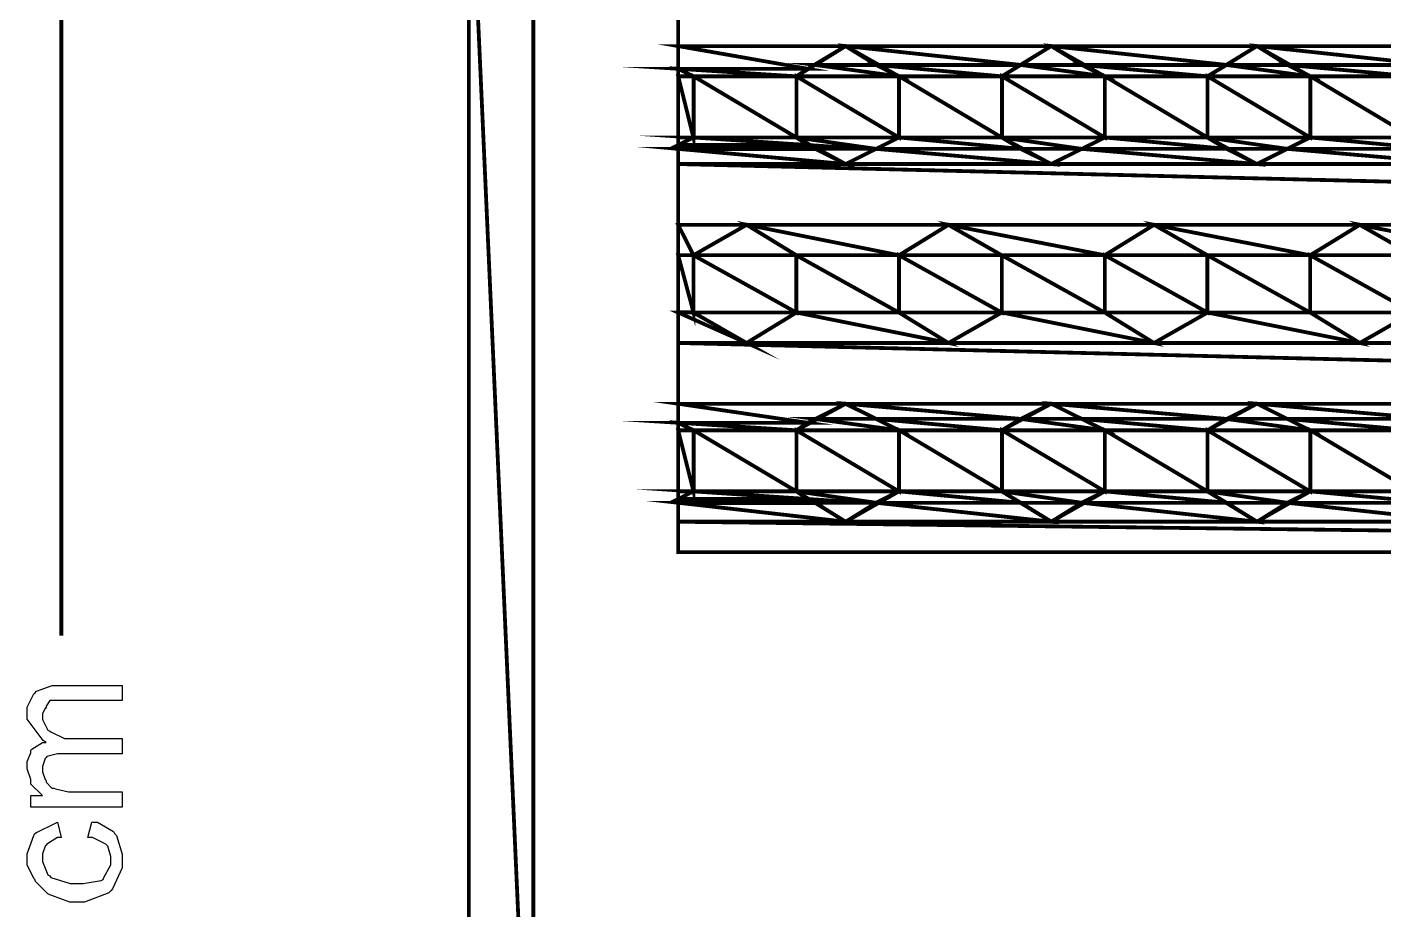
# Model space of a CAD drawing. Header units: metres. Extents: x 3290 to 4536, y 1562 to 1983.
# Drawn here: x 4145.61 to 4155, y 1686.59 to 1692.69 of the extents above; entities that cross this region are included whole.
import ezdxf

# ---------------------------------------------------------------- set-up
doc = ezdxf.new("R2010")
doc.units = ezdxf.units.M
for name, color, linetype in [('C00-00-00-BLACK', 7, 'Continuous'), ('C62-64-65', 252, 'Continuous'), ('C93-95-97', 253, 'Continuous'), ('CC6-C8-CA', 254, 'Continuous'), ('CFF-7E-00', 30, 'Continuous')]:
    doc.layers.add(name, color=color, linetype=linetype)

msp = doc.modelspace()

# ---------------------------------------------------------------- linework, layer by layer
at = {"layer": 'C00-00-00-BLACK', "const_width": 0.0263}
for points in [[(4148.6682, 1679.0556), (4148.6682, 1703.8042)], [(4149.115, 1703.6986), (4149.115, 1679.0556)], [(4150.1172, 1689.0604), (4150.1172, 1697.4329)], [(4145.8498, 1693.2454), (4145.8498, 1688.4815)], [(4150.935, 1692.3522), (4151.276, 1692.5616)], [(4151.276, 1692.5616), (4151.6443, 1692.3522)], [(4152.3555, 1692.3522), (4152.6977, 1692.5616)], [(4152.6977, 1692.5616), (4153.0679, 1692.3522)], [(4153.779, 1692.3522), (4154.1206, 1692.5616)], [(4154.1206, 1692.5616), (4154.4889, 1692.3522)], [(4150.1172, 1692.4044), (4150.2226, 1692.3522)], [(4150.2226, 1692.3522), (4150.2226, 1691.9293)], [(4150.935, 1692.3522), (4150.935, 1691.9293)], [(4151.6443, 1692.3522), (4151.6443, 1691.9293)], [(4152.3555, 1692.3522), (4152.3555, 1691.9293)], [(4153.0679, 1692.3522), (4153.0679, 1691.9293)], [(4153.779, 1692.3522), (4153.779, 1691.9293)], [(4154.4889, 1692.3522), (4154.4889, 1691.9293)], [(4150.1172, 1691.8771), (4150.2226, 1691.9293)], [(4150.935, 1691.9293), (4151.276, 1691.7454)], [(4151.276, 1691.7454), (4151.6443, 1691.9293)], [(4152.3555, 1691.9293), (4152.6977, 1691.7454)], [(4152.6977, 1691.7454), (4153.0679, 1691.9293)], [(4153.779, 1691.9293), (4154.1206, 1691.7454)], [(4154.1206, 1691.7454), (4154.4889, 1691.9293)], [(4150.2226, 1691.1144), (4150.5905, 1691.3249)], [(4150.5905, 1691.3249), (4150.935, 1691.1144)], [(4151.6443, 1691.1144), (4151.9871, 1691.3249)], [(4151.9871, 1691.3249), (4152.3555, 1691.1144)], [(4153.0679, 1691.1144), (4153.4088, 1691.3249)], [(4153.4088, 1691.3249), (4153.779, 1691.1144)], [(4154.4889, 1691.1144), (4154.8324, 1691.3249)], [(4154.8324, 1691.3249), (4155.2001, 1691.1144)], [(4150.2226, 1691.1144), (4150.2226, 1690.7181)], [(4150.935, 1691.1144), (4150.935, 1690.7181)], [(4151.6443, 1691.1144), (4151.6443, 1690.7181)], [(4152.3555, 1691.1144), (4152.3555, 1690.7181)], [(4153.0679, 1691.1144), (4153.0679, 1690.7181)], [(4153.779, 1691.1144), (4153.779, 1690.7181)], [(4154.4889, 1691.1144), (4154.4889, 1690.7181)], [(4150.2226, 1690.7181), (4150.5905, 1690.5076)], [(4150.5905, 1690.5076), (4150.935, 1690.7181)], [(4151.6443, 1690.7181), (4151.9871, 1690.5076)], [(4151.9871, 1690.5076), (4152.3555, 1690.7181)], [(4153.0679, 1690.7181), (4153.4088, 1690.5076)], [(4153.4088, 1690.5076), (4153.779, 1690.7181)], [(4154.4889, 1690.7181), (4154.8324, 1690.5076)], [(4154.8324, 1690.5076), (4155.2001, 1690.7181)], [(4150.935, 1689.9032), (4151.276, 1690.0871)], [(4151.276, 1690.0871), (4151.6443, 1689.9032)], [(4152.3555, 1689.9032), (4152.6977, 1690.0871)], [(4152.6977, 1690.0871), (4153.0679, 1689.9032)], [(4153.779, 1689.9032), (4154.1206, 1690.0871)], [(4154.1206, 1690.0871), (4154.4889, 1689.9032)], [(4150.1172, 1689.9554), (4150.2226, 1689.9032)], [(4150.2226, 1689.9032), (4150.2226, 1689.4809)], [(4150.935, 1689.9032), (4150.935, 1689.4809)], [(4151.6443, 1689.9032), (4151.6443, 1689.4809)], [(4152.3555, 1689.9032), (4152.3555, 1689.4809)], [(4153.0679, 1689.9032), (4153.0679, 1689.4809)], [(4153.779, 1689.9032), (4153.779, 1689.4809)], [(4154.4889, 1689.9032), (4154.4889, 1689.4809)], [(4150.1172, 1689.4281), (4150.2226, 1689.4809)], [(4150.935, 1689.4809), (4151.276, 1689.2709)], [(4151.276, 1689.2709), (4151.6443, 1689.4809)], [(4152.3555, 1689.4809), (4152.6977, 1689.2709)], [(4152.6977, 1689.2709), (4153.0679, 1689.4809)], [(4153.779, 1689.4809), (4154.1206, 1689.2709)], [(4154.1206, 1689.2709), (4154.4889, 1689.4809)], [(4167.108, 1689.0604), (4150.1172, 1689.0604)]]:
    msp.add_lwpolyline(points, dxfattribs=at)
at = {"layer": 'C62-64-65', "const_width": 0.0263}
for points in [[(4151.276, 1692.5616), (4151.4865, 1692.4311), (4151.0654, 1692.4311), (4151.276, 1692.5616)], [(4152.6977, 1692.5616), (4152.9089, 1692.4311), (4152.4871, 1692.4311), (4152.6977, 1692.5616)], [(4154.1206, 1692.5616), (4154.3312, 1692.4311), (4153.9107, 1692.4311), (4154.1206, 1692.5616)], [(4150.1172, 1692.3522), (4150.2226, 1691.9293), (4150.1172, 1691.9293), (4150.1172, 1692.3522)], [(4150.1172, 1692.4044), (4150.2226, 1692.3522), (4150.1172, 1692.3522), (4150.1172, 1692.4044)], [(4151.4865, 1692.4311), (4151.0636, 1692.4311), (4151.6443, 1692.3522), (4151.4865, 1692.4311)], [(4151.0636, 1692.4311), (4151.6443, 1692.3522), (4150.9331, 1692.3522), (4151.0636, 1692.4311)], [(4152.9089, 1692.4311), (4152.4871, 1692.4311), (4153.0679, 1692.3522), (4152.9089, 1692.4311)], [(4152.4871, 1692.4311), (4153.0679, 1692.3522), (4152.3555, 1692.3522), (4152.4871, 1692.4311)], [(4154.3312, 1692.4311), (4153.9088, 1692.4311), (4154.4889, 1692.3522), (4154.3312, 1692.4311)], [(4153.9088, 1692.4311), (4154.4889, 1692.3522), (4153.7772, 1692.3522), (4153.9088, 1692.4311)], [(4150.2226, 1692.3522), (4150.1172, 1692.3522), (4150.2226, 1691.9293), (4150.2226, 1692.3522)], [(4151.6443, 1692.3522), (4150.935, 1692.3522), (4151.6443, 1691.9293), (4151.6443, 1692.3522)], [(4150.935, 1692.3522), (4151.6443, 1691.9293), (4150.935, 1691.9293), (4150.935, 1692.3522)], [(4153.0679, 1692.3522), (4152.3573, 1692.3522), (4153.0679, 1691.9293), (4153.0679, 1692.3522)], [(4152.3573, 1692.3522), (4153.0679, 1691.9293), (4152.3573, 1691.9293), (4152.3573, 1692.3522)], [(4154.4889, 1692.3522), (4153.779, 1692.3522), (4154.4889, 1691.9293), (4154.4889, 1692.3522)], [(4153.779, 1692.3522), (4154.4889, 1691.9293), (4153.779, 1691.9293), (4153.779, 1692.3522)], [(4150.1172, 1691.9293), (4150.2226, 1691.9293), (4150.1172, 1691.8771), (4150.1172, 1691.9293)], [(4151.6443, 1691.9293), (4150.9331, 1691.9293), (4151.4865, 1691.8504), (4151.6443, 1691.9293)], [(4150.9331, 1691.9293), (4151.4865, 1691.8504), (4151.0636, 1691.8504), (4150.9331, 1691.9293)], [(4153.0679, 1691.9293), (4152.3555, 1691.9293), (4152.9089, 1691.8504), (4153.0679, 1691.9293)], [(4152.3555, 1691.9293), (4152.9089, 1691.8504), (4152.4871, 1691.8504), (4152.3555, 1691.9293)], [(4154.4889, 1691.9293), (4153.7772, 1691.9293), (4154.3312, 1691.8504), (4154.4889, 1691.9293)], [(4153.7772, 1691.9293), (4154.3312, 1691.8504), (4153.9088, 1691.8504), (4153.7772, 1691.9293)], [(4151.0654, 1691.8504), (4151.4865, 1691.8504), (4151.276, 1691.7454), (4151.0654, 1691.8504)], [(4152.4871, 1691.8504), (4152.9089, 1691.8504), (4152.6977, 1691.7454), (4152.4871, 1691.8504)], [(4153.9107, 1691.8504), (4154.3312, 1691.8504), (4154.1206, 1691.7454), (4153.9107, 1691.8504)], [(4150.5905, 1691.3249), (4150.935, 1691.1144), (4150.2226, 1691.1144), (4150.5905, 1691.3249)], [(4151.9871, 1691.3249), (4152.3555, 1691.1144), (4151.6443, 1691.1144), (4151.9871, 1691.3249)], [(4153.4088, 1691.3249), (4153.779, 1691.1144), (4153.0679, 1691.1144), (4153.4088, 1691.3249)], [(4154.8324, 1691.3249), (4155.2001, 1691.1144), (4154.4889, 1691.1144), (4154.8324, 1691.3249)], [(4150.935, 1691.1144), (4150.2226, 1691.1144), (4150.935, 1690.7181), (4150.935, 1691.1144)], [(4150.2226, 1691.1144), (4150.935, 1690.7181), (4150.2226, 1690.7181), (4150.2226, 1691.1144)], [(4152.3555, 1691.1144), (4151.6443, 1691.1144), (4152.3555, 1690.7181), (4152.3555, 1691.1144)], [(4151.6443, 1691.1144), (4152.3555, 1690.7181), (4151.6443, 1690.7181), (4151.6443, 1691.1144)], [(4153.779, 1691.1144), (4153.0679, 1691.1144), (4153.779, 1690.7181), (4153.779, 1691.1144)], [(4153.0679, 1691.1144), (4153.779, 1690.7181), (4153.0679, 1690.7181), (4153.0679, 1691.1144)], [(4155.2001, 1691.1144), (4154.4889, 1691.1144), (4155.2001, 1690.7181), (4155.2001, 1691.1144)], [(4154.4889, 1691.1144), (4155.2001, 1690.7181), (4154.4889, 1690.7181), (4154.4889, 1691.1144)], [(4150.2226, 1690.7181), (4150.935, 1690.7181), (4150.5905, 1690.5076), (4150.2226, 1690.7181)], [(4151.6443, 1690.7181), (4152.3555, 1690.7181), (4151.9871, 1690.5076), (4151.6443, 1690.7181)], [(4153.0679, 1690.7181), (4153.779, 1690.7181), (4153.4088, 1690.5076), (4153.0679, 1690.7181)], [(4154.4889, 1690.7181), (4155.2001, 1690.7181), (4154.8324, 1690.5076), (4154.4889, 1690.7181)], [(4151.276, 1690.0871), (4151.4865, 1689.9821), (4151.0654, 1689.9821), (4151.276, 1690.0871)], [(4152.6977, 1690.0871), (4152.9089, 1689.9821), (4152.4871, 1689.9821), (4152.6977, 1690.0871)], [(4154.1206, 1690.0871), (4154.3312, 1689.9821), (4153.9107, 1689.9821), (4154.1206, 1690.0871)], [(4150.1172, 1689.9032), (4150.2226, 1689.4809), (4150.1172, 1689.4809), (4150.1172, 1689.9032)], [(4150.1172, 1689.9554), (4150.2226, 1689.9032), (4150.1172, 1689.9032), (4150.1172, 1689.9554)], [(4151.4865, 1689.9821), (4151.0636, 1689.9821), (4151.6443, 1689.9032), (4151.4865, 1689.9821)], [(4151.0636, 1689.9821), (4151.6443, 1689.9032), (4150.9331, 1689.9032), (4151.0636, 1689.9821)], [(4152.9089, 1689.9821), (4152.4871, 1689.9821), (4153.0679, 1689.9032), (4152.9089, 1689.9821)], [(4152.4871, 1689.9821), (4153.0679, 1689.9032), (4152.3555, 1689.9032), (4152.4871, 1689.9821)], [(4154.3312, 1689.9821), (4153.9088, 1689.9821), (4154.4889, 1689.9032), (4154.3312, 1689.9821)], [(4153.9088, 1689.9821), (4154.4889, 1689.9032), (4153.7772, 1689.9032), (4153.9088, 1689.9821)], [(4150.2226, 1689.9032), (4150.1172, 1689.9032), (4150.2226, 1689.4809), (4150.2226, 1689.9032)], [(4151.6443, 1689.9032), (4150.935, 1689.9032), (4151.6443, 1689.4809), (4151.6443, 1689.9032)], [(4150.935, 1689.9032), (4151.6443, 1689.4809), (4150.935, 1689.4809), (4150.935, 1689.9032)], [(4153.0679, 1689.9032), (4152.3573, 1689.9032), (4153.0679, 1689.4809), (4153.0679, 1689.9032)], [(4152.3573, 1689.9032), (4153.0679, 1689.4809), (4152.3573, 1689.4809), (4152.3573, 1689.9032)], [(4154.4889, 1689.9032), (4153.779, 1689.9032), (4154.4889, 1689.4809), (4154.4889, 1689.9032)], [(4153.779, 1689.9032), (4154.4889, 1689.4809), (4153.779, 1689.4809), (4153.779, 1689.9032)], [(4150.1172, 1689.4809), (4150.2226, 1689.4809), (4150.1172, 1689.4281), (4150.1172, 1689.4809)], [(4151.6443, 1689.4809), (4150.9331, 1689.4809), (4151.4865, 1689.402), (4151.6443, 1689.4809)], [(4150.9331, 1689.4809), (4151.4865, 1689.402), (4151.0636, 1689.402), (4150.9331, 1689.4809)], [(4153.0679, 1689.4809), (4152.3555, 1689.4809), (4152.9089, 1689.402), (4153.0679, 1689.4809)], [(4152.3555, 1689.4809), (4152.9089, 1689.402), (4152.4871, 1689.402), (4152.3555, 1689.4809)], [(4154.4889, 1689.4809), (4153.7772, 1689.4809), (4154.3312, 1689.402), (4154.4889, 1689.4809)], [(4153.7772, 1689.4809), (4154.3312, 1689.402), (4153.9088, 1689.402), (4153.7772, 1689.4809)], [(4151.0654, 1689.402), (4151.4865, 1689.402), (4151.276, 1689.2709), (4151.0654, 1689.402)], [(4152.4871, 1689.402), (4152.9089, 1689.402), (4152.6977, 1689.2709), (4152.4871, 1689.402)], [(4153.9107, 1689.402), (4154.3312, 1689.402), (4154.1206, 1689.2709), (4153.9107, 1689.402)]]:
    msp.add_lwpolyline(points, close=True, dxfattribs=at)
at = {"layer": 'C62-64-65'}
for points in [[(4151.276, 1692.5616), (4151.4865, 1692.4311), (4151.0654, 1692.4311), (4151.276, 1692.5616)], [(4152.6977, 1692.5616), (4152.9089, 1692.4311), (4152.4871, 1692.4311), (4152.6977, 1692.5616)], [(4154.1206, 1692.5616), (4154.3312, 1692.4311), (4153.9107, 1692.4311), (4154.1206, 1692.5616)], [(4150.1172, 1692.4044), (4150.2226, 1692.3522), (4150.1172, 1692.3522), (4150.1172, 1692.4044)], [(4151.0636, 1692.4311), (4151.6443, 1692.3522), (4150.9331, 1692.3522), (4151.0636, 1692.4311)], [(4151.4865, 1692.4311), (4151.0636, 1692.4311), (4151.6443, 1692.3522), (4151.4865, 1692.4311)], [(4152.4871, 1692.4311), (4153.0679, 1692.3522), (4152.3555, 1692.3522), (4152.4871, 1692.4311)], [(4152.9089, 1692.4311), (4152.4871, 1692.4311), (4153.0679, 1692.3522), (4152.9089, 1692.4311)], [(4153.9088, 1692.4311), (4154.4889, 1692.3522), (4153.7772, 1692.3522), (4153.9088, 1692.4311)], [(4154.3312, 1692.4311), (4153.9088, 1692.4311), (4154.4889, 1692.3522), (4154.3312, 1692.4311)], [(4150.2226, 1692.3522), (4150.1172, 1692.3522), (4150.2226, 1691.9293), (4150.2226, 1692.3522)], [(4150.1172, 1692.3522), (4150.2226, 1691.9293), (4150.1172, 1691.9293), (4150.1172, 1692.3522)], [(4151.6443, 1692.3522), (4150.935, 1692.3522), (4151.6443, 1691.9293), (4151.6443, 1692.3522)], [(4150.935, 1692.3522), (4151.6443, 1691.9293), (4150.935, 1691.9293), (4150.935, 1692.3522)], [(4153.0679, 1692.3522), (4152.3573, 1692.3522), (4153.0679, 1691.9293), (4153.0679, 1692.3522)], [(4152.3573, 1692.3522), (4153.0679, 1691.9293), (4152.3573, 1691.9293), (4152.3573, 1692.3522)], [(4154.4889, 1692.3522), (4153.779, 1692.3522), (4154.4889, 1691.9293), (4154.4889, 1692.3522)], [(4153.779, 1692.3522), (4154.4889, 1691.9293), (4153.779, 1691.9293), (4153.779, 1692.3522)], [(4150.1172, 1691.9293), (4150.2226, 1691.9293), (4150.1172, 1691.8771), (4150.1172, 1691.9293)], [(4151.6443, 1691.9293), (4150.9331, 1691.9293), (4151.4865, 1691.8504), (4151.6443, 1691.9293)], [(4150.9331, 1691.9293), (4151.4865, 1691.8504), (4151.0636, 1691.8504), (4150.9331, 1691.9293)], [(4153.0679, 1691.9293), (4152.3555, 1691.9293), (4152.9089, 1691.8504), (4153.0679, 1691.9293)], [(4152.3555, 1691.9293), (4152.9089, 1691.8504), (4152.4871, 1691.8504), (4152.3555, 1691.9293)], [(4154.4889, 1691.9293), (4153.7772, 1691.9293), (4154.3312, 1691.8504), (4154.4889, 1691.9293)], [(4153.7772, 1691.9293), (4154.3312, 1691.8504), (4153.9088, 1691.8504), (4153.7772, 1691.9293)], [(4151.0654, 1691.8504), (4151.4865, 1691.8504), (4151.276, 1691.7454), (4151.0654, 1691.8504)], [(4152.4871, 1691.8504), (4152.9089, 1691.8504), (4152.6977, 1691.7454), (4152.4871, 1691.8504)], [(4153.9107, 1691.8504), (4154.3312, 1691.8504), (4154.1206, 1691.7454), (4153.9107, 1691.8504)], [(4150.5905, 1691.3249), (4150.935, 1691.1144), (4150.2226, 1691.1144), (4150.5905, 1691.3249)], [(4151.9871, 1691.3249), (4152.3555, 1691.1144), (4151.6443, 1691.1144), (4151.9871, 1691.3249)], [(4153.4088, 1691.3249), (4153.779, 1691.1144), (4153.0679, 1691.1144), (4153.4088, 1691.3249)], [(4154.8324, 1691.3249), (4155.2001, 1691.1144), (4154.4889, 1691.1144), (4154.8324, 1691.3249)], [(4150.935, 1691.1144), (4150.2226, 1691.1144), (4150.935, 1690.7181), (4150.935, 1691.1144)], [(4150.2226, 1691.1144), (4150.935, 1690.7181), (4150.2226, 1690.7181), (4150.2226, 1691.1144)], [(4152.3555, 1691.1144), (4151.6443, 1691.1144), (4152.3555, 1690.7181), (4152.3555, 1691.1144)], [(4151.6443, 1691.1144), (4152.3555, 1690.7181), (4151.6443, 1690.7181), (4151.6443, 1691.1144)], [(4153.779, 1691.1144), (4153.0679, 1691.1144), (4153.779, 1690.7181), (4153.779, 1691.1144)], [(4153.0679, 1691.1144), (4153.779, 1690.7181), (4153.0679, 1690.7181), (4153.0679, 1691.1144)], [(4155.2001, 1691.1144), (4154.4889, 1691.1144), (4155.2001, 1690.7181), (4155.2001, 1691.1144)], [(4154.4889, 1691.1144), (4155.2001, 1690.7181), (4154.4889, 1690.7181), (4154.4889, 1691.1144)], [(4150.2226, 1690.7181), (4150.935, 1690.7181), (4150.5905, 1690.5076), (4150.2226, 1690.7181)], [(4151.6443, 1690.7181), (4152.3555, 1690.7181), (4151.9871, 1690.5076), (4151.6443, 1690.7181)], [(4153.0679, 1690.7181), (4153.779, 1690.7181), (4153.4088, 1690.5076), (4153.0679, 1690.7181)], [(4154.4889, 1690.7181), (4155.2001, 1690.7181), (4154.8324, 1690.5076), (4154.4889, 1690.7181)], [(4151.276, 1690.0871), (4151.4865, 1689.9821), (4151.0654, 1689.9821), (4151.276, 1690.0871)], [(4152.6977, 1690.0871), (4152.9089, 1689.9821), (4152.4871, 1689.9821), (4152.6977, 1690.0871)], [(4154.1206, 1690.0871), (4154.3312, 1689.9821), (4153.9107, 1689.9821), (4154.1206, 1690.0871)], [(4150.1172, 1689.9554), (4150.2226, 1689.9032), (4150.1172, 1689.9032), (4150.1172, 1689.9554)], [(4151.0636, 1689.9821), (4151.6443, 1689.9032), (4150.9331, 1689.9032), (4151.0636, 1689.9821)], [(4151.4865, 1689.9821), (4151.0636, 1689.9821), (4151.6443, 1689.9032), (4151.4865, 1689.9821)], [(4152.4871, 1689.9821), (4153.0679, 1689.9032), (4152.3555, 1689.9032), (4152.4871, 1689.9821)], [(4152.9089, 1689.9821), (4152.4871, 1689.9821), (4153.0679, 1689.9032), (4152.9089, 1689.9821)], [(4153.9088, 1689.9821), (4154.4889, 1689.9032), (4153.7772, 1689.9032), (4153.9088, 1689.9821)], [(4154.3312, 1689.9821), (4153.9088, 1689.9821), (4154.4889, 1689.9032), (4154.3312, 1689.9821)], [(4150.2226, 1689.9032), (4150.1172, 1689.9032), (4150.2226, 1689.4809), (4150.2226, 1689.9032)], [(4150.1172, 1689.9032), (4150.2226, 1689.4809), (4150.1172, 1689.4809), (4150.1172, 1689.9032)], [(4151.6443, 1689.9032), (4150.935, 1689.9032), (4151.6443, 1689.4809), (4151.6443, 1689.9032)], [(4150.935, 1689.9032), (4151.6443, 1689.4809), (4150.935, 1689.4809), (4150.935, 1689.9032)], [(4153.0679, 1689.9032), (4152.3573, 1689.9032), (4153.0679, 1689.4809), (4153.0679, 1689.9032)], [(4152.3573, 1689.9032), (4153.0679, 1689.4809), (4152.3573, 1689.4809), (4152.3573, 1689.9032)], [(4154.4889, 1689.9032), (4153.779, 1689.9032), (4154.4889, 1689.4809), (4154.4889, 1689.9032)], [(4153.779, 1689.9032), (4154.4889, 1689.4809), (4153.779, 1689.4809), (4153.779, 1689.9032)], [(4150.1172, 1689.4809), (4150.2226, 1689.4809), (4150.1172, 1689.4281), (4150.1172, 1689.4809)], [(4151.6443, 1689.4809), (4150.9331, 1689.4809), (4151.4865, 1689.402), (4151.6443, 1689.4809)], [(4150.9331, 1689.4809), (4151.4865, 1689.402), (4151.0636, 1689.402), (4150.9331, 1689.4809)], [(4153.0679, 1689.4809), (4152.3555, 1689.4809), (4152.9089, 1689.402), (4153.0679, 1689.4809)], [(4152.3555, 1689.4809), (4152.9089, 1689.402), (4152.4871, 1689.402), (4152.3555, 1689.4809)], [(4154.4889, 1689.4809), (4153.7772, 1689.4809), (4154.3312, 1689.402), (4154.4889, 1689.4809)], [(4153.7772, 1689.4809), (4154.3312, 1689.402), (4153.9088, 1689.402), (4153.7772, 1689.4809)], [(4151.0654, 1689.402), (4151.4865, 1689.402), (4151.276, 1689.2709), (4151.0654, 1689.402)], [(4152.4871, 1689.402), (4152.9089, 1689.402), (4152.6977, 1689.2709), (4152.4871, 1689.402)], [(4153.9107, 1689.402), (4154.3312, 1689.402), (4154.1206, 1689.2709), (4153.9107, 1689.402)]]:
    msp.add_lwpolyline(points, close=True, dxfattribs=at)
at = {"layer": 'C93-95-97', "const_width": 0.0263}
for points in [[(4150.1172, 1692.9566), (4167.108, 1692.5616), (4150.1172, 1692.5616), (4150.1172, 1692.9566)], [(4151.276, 1692.5616), (4150.1172, 1692.5616), (4151.0132, 1692.4044), (4151.276, 1692.5616)], [(4150.1172, 1692.5616), (4151.0132, 1692.4044), (4150.1172, 1692.4044), (4150.1172, 1692.5616)], [(4152.6977, 1692.5616), (4151.2741, 1692.5616), (4152.4871, 1692.4311), (4152.6977, 1692.5616)], [(4151.2741, 1692.5616), (4152.4871, 1692.4311), (4151.4865, 1692.4311), (4151.2741, 1692.5616)], [(4154.1206, 1692.5616), (4152.6977, 1692.5616), (4153.9107, 1692.4311), (4154.1206, 1692.5616)], [(4152.6977, 1692.5616), (4153.9107, 1692.4311), (4152.9089, 1692.4311), (4152.6977, 1692.5616)], [(4155.5436, 1692.5616), (4154.1206, 1692.5616), (4155.333, 1692.4311), (4155.5436, 1692.5616)], [(4154.1206, 1692.5616), (4155.333, 1692.4311), (4154.3324, 1692.4311), (4154.1206, 1692.5616)], [(4151.0132, 1692.4044), (4150.1172, 1692.4044), (4150.935, 1692.3522), (4151.0132, 1692.4044)], [(4150.1172, 1692.4044), (4150.935, 1692.3522), (4150.2226, 1692.3522), (4150.1172, 1692.4044)], [(4152.4871, 1692.4311), (4151.4865, 1692.4311), (4152.3555, 1692.3522), (4152.4871, 1692.4311)], [(4151.4865, 1692.4311), (4152.3555, 1692.3522), (4151.6443, 1692.3522), (4151.4865, 1692.4311)], [(4153.9107, 1692.4311), (4152.9089, 1692.4311), (4153.779, 1692.3522), (4153.9107, 1692.4311)], [(4152.9089, 1692.4311), (4153.779, 1692.3522), (4153.0679, 1692.3522), (4152.9089, 1692.4311)], [(4155.3324, 1692.4311), (4154.3312, 1692.4311), (4155.2001, 1692.3522), (4155.3324, 1692.4311)], [(4154.3312, 1692.4311), (4155.2001, 1692.3522), (4154.4889, 1692.3522), (4154.3312, 1692.4311)], [(4150.935, 1692.3522), (4150.2241, 1692.3522), (4150.935, 1691.9293), (4150.935, 1692.3522)], [(4150.2241, 1692.3522), (4150.935, 1691.9293), (4150.2241, 1691.9293), (4150.2241, 1692.3522)], [(4152.3555, 1692.3522), (4151.6461, 1692.3522), (4152.3555, 1691.9293), (4152.3555, 1692.3522)], [(4151.6461, 1692.3522), (4152.3555, 1691.9293), (4151.6461, 1691.9293), (4151.6461, 1692.3522)], [(4153.779, 1692.3522), (4153.0691, 1692.3522), (4153.779, 1691.9293), (4153.779, 1692.3522)], [(4153.0691, 1692.3522), (4153.779, 1691.9293), (4153.0691, 1691.9293), (4153.0691, 1692.3522)], [(4155.2001, 1692.3522), (4154.4902, 1692.3522), (4155.2001, 1691.9293), (4155.2001, 1692.3522)], [(4154.4902, 1692.3522), (4155.2001, 1691.9293), (4154.4902, 1691.9293), (4154.4902, 1692.3522)], [(4150.935, 1691.9293), (4150.2226, 1691.9293), (4151.0132, 1691.8771), (4150.935, 1691.9293)], [(4150.2226, 1691.9293), (4151.0132, 1691.8771), (4150.1172, 1691.8771), (4150.2226, 1691.9293)], [(4152.3555, 1691.9293), (4151.6443, 1691.9293), (4152.4871, 1691.8504), (4152.3555, 1691.9293)], [(4151.6443, 1691.9293), (4152.4871, 1691.8504), (4151.4865, 1691.8504), (4151.6443, 1691.9293)], [(4153.779, 1691.9293), (4153.0679, 1691.9293), (4153.9107, 1691.8504), (4153.779, 1691.9293)], [(4153.0679, 1691.9293), (4153.9107, 1691.8504), (4152.9089, 1691.8504), (4153.0679, 1691.9293)], [(4155.2001, 1691.9293), (4154.4889, 1691.9293), (4155.3324, 1691.8504), (4155.2001, 1691.9293)], [(4154.4889, 1691.9293), (4155.3324, 1691.8504), (4154.3312, 1691.8504), (4154.4889, 1691.9293)], [(4151.0132, 1691.8771), (4150.1172, 1691.8771), (4151.0654, 1691.8485), (4151.0132, 1691.8771)], [(4151.0654, 1691.8504), (4150.1172, 1691.8504), (4151.276, 1691.7454), (4151.0654, 1691.8504)], [(4150.1172, 1691.8771), (4151.0654, 1691.8485), (4150.1172, 1691.8485), (4150.1172, 1691.8771)], [(4150.1172, 1691.8504), (4151.276, 1691.7454), (4150.1172, 1691.7454), (4150.1172, 1691.8504)], [(4152.4871, 1691.8504), (4151.4865, 1691.8504), (4152.6977, 1691.7454), (4152.4871, 1691.8504)], [(4151.4865, 1691.8504), (4152.6977, 1691.7454), (4151.276, 1691.7454), (4151.4865, 1691.8504)], [(4153.9107, 1691.8504), (4152.9089, 1691.8504), (4154.1206, 1691.7454), (4153.9107, 1691.8504)], [(4152.9089, 1691.8504), (4154.1206, 1691.7454), (4152.6995, 1691.7454), (4152.9089, 1691.8504)], [(4155.3324, 1691.8504), (4154.3312, 1691.8504), (4155.5417, 1691.7454), (4155.3324, 1691.8504)], [(4154.3312, 1691.8504), (4155.5417, 1691.7454), (4154.1206, 1691.7454), (4154.3312, 1691.8504)], [(4150.1172, 1691.7454), (4167.108, 1691.3249), (4150.1172, 1691.3249), (4150.1172, 1691.7454)], [(4167.108, 1691.7454), (4150.1172, 1691.7454), (4167.108, 1691.3249), (4167.108, 1691.7454)], [(4150.1172, 1691.3249), (4150.2226, 1691.1144), (4150.1172, 1691.1144), (4150.1172, 1691.3249)], [(4150.5923, 1691.3249), (4151.6461, 1691.1144), (4150.935, 1691.1144), (4150.5923, 1691.3249)], [(4151.9859, 1691.3249), (4153.0679, 1691.1144), (4152.3555, 1691.1144), (4151.9859, 1691.3249)], [(4153.4088, 1691.3249), (4154.4902, 1691.1144), (4153.779, 1691.1144), (4153.4088, 1691.3249)], [(4154.8324, 1691.3249), (4155.8858, 1691.1144), (4155.2001, 1691.1144), (4154.8324, 1691.3249)], [(4150.5905, 1691.3249), (4150.1172, 1691.3249), (4150.2226, 1691.1144), (4150.5905, 1691.3249)], [(4151.9871, 1691.3249), (4150.5923, 1691.3249), (4151.6461, 1691.1144), (4151.9871, 1691.3249)], [(4153.4088, 1691.3249), (4151.9859, 1691.3249), (4153.0679, 1691.1144), (4153.4088, 1691.3249)], [(4154.8324, 1691.3249), (4153.4088, 1691.3249), (4154.4902, 1691.1144), (4154.8324, 1691.3249)], [(4156.2541, 1691.3249), (4154.8324, 1691.3249), (4155.8858, 1691.1144), (4156.2541, 1691.3249)], [(4150.1172, 1691.1144), (4150.2226, 1690.72), (4150.1172, 1690.72), (4150.1172, 1691.1144)], [(4150.2226, 1691.1144), (4150.1172, 1691.1144), (4150.2226, 1690.72), (4150.2226, 1691.1144)], [(4151.6443, 1691.1144), (4150.9331, 1691.1144), (4151.6443, 1690.7181), (4151.6443, 1691.1144)], [(4150.9331, 1691.1144), (4151.6443, 1690.7181), (4150.9331, 1690.7181), (4150.9331, 1691.1144)], [(4153.0679, 1691.1144), (4152.3555, 1691.1144), (4153.0679, 1690.7181), (4153.0679, 1691.1144)], [(4152.3555, 1691.1144), (4153.0679, 1690.7181), (4152.3555, 1690.7181), (4152.3555, 1691.1144)], [(4154.4889, 1691.1144), (4153.7772, 1691.1144), (4154.4889, 1690.7181), (4154.4889, 1691.1144)], [(4153.7772, 1691.1144), (4154.4889, 1690.7181), (4153.7772, 1690.7181), (4153.7772, 1691.1144)], [(4150.2226, 1690.7181), (4150.1172, 1690.7181), (4150.5905, 1690.5076), (4150.2226, 1690.7181)], [(4150.1172, 1690.7181), (4150.5905, 1690.5076), (4150.1172, 1690.5076), (4150.1172, 1690.7181)], [(4150.935, 1690.7181), (4151.9871, 1690.5076), (4150.5905, 1690.5076), (4150.935, 1690.7181)], [(4151.6443, 1690.7181), (4150.935, 1690.7181), (4151.9871, 1690.5076), (4151.6443, 1690.7181)], [(4152.3555, 1690.7181), (4153.4088, 1690.5076), (4151.9871, 1690.5076), (4152.3555, 1690.7181)], [(4153.0679, 1690.7181), (4152.3555, 1690.7181), (4153.4088, 1690.5076), (4153.0679, 1690.7181)], [(4153.779, 1690.7181), (4154.8324, 1690.5076), (4153.4088, 1690.5076), (4153.779, 1690.7181)], [(4154.4889, 1690.7181), (4153.779, 1690.7181), (4154.8324, 1690.5076), (4154.4889, 1690.7181)], [(4155.2001, 1690.7181), (4156.2541, 1690.5076), (4154.8324, 1690.5076), (4155.2001, 1690.7181)], [(4150.1172, 1690.5076), (4167.108, 1690.0871), (4150.1172, 1690.0871), (4150.1172, 1690.5076)], [(4167.108, 1690.5076), (4150.1172, 1690.5076), (4167.108, 1690.0871), (4167.108, 1690.5076)], [(4151.276, 1690.0871), (4150.1172, 1690.0871), (4151.0132, 1689.9554), (4151.276, 1690.0871)], [(4150.1172, 1690.0871), (4151.0132, 1689.9554), (4150.1172, 1689.9554), (4150.1172, 1690.0871)], [(4152.6977, 1690.0871), (4151.2741, 1690.0871), (4152.4871, 1689.9821), (4152.6977, 1690.0871)], [(4151.2741, 1690.0871), (4152.4871, 1689.9821), (4151.4865, 1689.9821), (4151.2741, 1690.0871)], [(4154.1206, 1690.0871), (4152.6977, 1690.0871), (4153.9107, 1689.9821), (4154.1206, 1690.0871)], [(4152.6977, 1690.0871), (4153.9107, 1689.9821), (4152.9089, 1689.9821), (4152.6977, 1690.0871)], [(4155.5436, 1690.0871), (4154.1206, 1690.0871), (4155.3324, 1689.9821), (4155.5436, 1690.0871)], [(4154.1206, 1690.0871), (4155.3324, 1689.9821), (4154.3312, 1689.9821), (4154.1206, 1690.0871)], [(4151.0132, 1689.9554), (4150.1172, 1689.9554), (4150.935, 1689.9032), (4151.0132, 1689.9554)], [(4150.1172, 1689.9554), (4150.935, 1689.9032), (4150.2226, 1689.9032), (4150.1172, 1689.9554)], [(4152.4871, 1689.9821), (4151.4865, 1689.9821), (4152.3555, 1689.9032), (4152.4871, 1689.9821)], [(4151.4865, 1689.9821), (4152.3555, 1689.9032), (4151.6443, 1689.9032), (4151.4865, 1689.9821)], [(4153.9107, 1689.9821), (4152.9089, 1689.9821), (4153.779, 1689.9032), (4153.9107, 1689.9821)], [(4152.9089, 1689.9821), (4153.779, 1689.9032), (4153.0679, 1689.9032), (4152.9089, 1689.9821)], [(4155.3324, 1689.9821), (4154.3312, 1689.9821), (4155.2001, 1689.9032), (4155.3324, 1689.9821)], [(4154.3312, 1689.9821), (4155.2001, 1689.9032), (4154.4889, 1689.9032), (4154.3312, 1689.9821)], [(4150.935, 1689.9032), (4150.2241, 1689.9032), (4150.935, 1689.4809), (4150.935, 1689.9032)], [(4150.2241, 1689.9032), (4150.935, 1689.4809), (4150.2241, 1689.4809), (4150.2241, 1689.9032)], [(4152.3555, 1689.9032), (4151.6461, 1689.9032), (4152.3555, 1689.4809), (4152.3555, 1689.9032)], [(4151.6461, 1689.9032), (4152.3555, 1689.4809), (4151.6461, 1689.4809), (4151.6461, 1689.9032)], [(4153.779, 1689.9032), (4153.0691, 1689.9032), (4153.779, 1689.4809), (4153.779, 1689.9032)], [(4153.0691, 1689.9032), (4153.779, 1689.4809), (4153.0691, 1689.4809), (4153.0691, 1689.9032)], [(4155.2001, 1689.9032), (4154.4902, 1689.9032), (4155.2001, 1689.4809), (4155.2001, 1689.9032)], [(4154.4902, 1689.9032), (4155.2001, 1689.4809), (4154.4902, 1689.4809), (4154.4902, 1689.9032)], [(4150.935, 1689.4809), (4150.2226, 1689.4809), (4151.0132, 1689.4281), (4150.935, 1689.4809)], [(4150.2226, 1689.4809), (4151.0132, 1689.4281), (4150.1172, 1689.4281), (4150.2226, 1689.4809)], [(4152.3555, 1689.4809), (4151.6443, 1689.4809), (4152.4871, 1689.402), (4152.3555, 1689.4809)], [(4151.6443, 1689.4809), (4152.4871, 1689.402), (4151.4865, 1689.402), (4151.6443, 1689.4809)], [(4153.779, 1689.4809), (4153.0679, 1689.4809), (4153.9107, 1689.402), (4153.779, 1689.4809)], [(4153.0679, 1689.4809), (4153.9107, 1689.402), (4152.9089, 1689.402), (4153.0679, 1689.4809)], [(4155.2001, 1689.4809), (4154.4889, 1689.4809), (4155.3324, 1689.402), (4155.2001, 1689.4809)], [(4154.4889, 1689.4809), (4155.3324, 1689.402), (4154.3312, 1689.402), (4154.4889, 1689.4809)], [(4151.0132, 1689.4281), (4150.1172, 1689.4281), (4151.0654, 1689.4001), (4151.0132, 1689.4281)], [(4151.0654, 1689.402), (4150.1172, 1689.402), (4151.276, 1689.2709), (4151.0654, 1689.402)], [(4150.1172, 1689.4281), (4151.0654, 1689.4001), (4150.1172, 1689.4001), (4150.1172, 1689.4281)], [(4150.1172, 1689.402), (4151.276, 1689.2709), (4150.1172, 1689.2709), (4150.1172, 1689.402)], [(4151.4865, 1689.402), (4152.6995, 1689.2709), (4151.276, 1689.2709), (4151.4865, 1689.402)], [(4152.4871, 1689.402), (4151.4865, 1689.402), (4152.6995, 1689.2709), (4152.4871, 1689.402)], [(4152.9089, 1689.402), (4154.1219, 1689.2709), (4152.6995, 1689.2709), (4152.9089, 1689.402)], [(4153.9107, 1689.402), (4152.9089, 1689.402), (4154.1219, 1689.2709), (4153.9107, 1689.402)], [(4154.3312, 1689.402), (4155.5436, 1689.2709), (4154.1206, 1689.2709), (4154.3312, 1689.402)], [(4155.3324, 1689.402), (4154.3312, 1689.402), (4155.5436, 1689.2709), (4155.3324, 1689.402)], [(4150.1172, 1689.2709), (4167.108, 1689.0604), (4150.1172, 1689.0604), (4150.1172, 1689.2709)], [(4167.108, 1689.2709), (4150.1172, 1689.2709), (4167.108, 1689.0604), (4167.108, 1689.2709)]]:
    msp.add_lwpolyline(points, close=True, dxfattribs=at)
at = {"layer": 'C93-95-97'}
for points in [[(4150.1172, 1692.9566), (4167.108, 1692.5616), (4150.1172, 1692.5616), (4150.1172, 1692.9566)], [(4151.276, 1692.5616), (4150.1172, 1692.5616), (4151.0132, 1692.4044), (4151.276, 1692.5616)], [(4150.1172, 1692.5616), (4151.0132, 1692.4044), (4150.1172, 1692.4044), (4150.1172, 1692.5616)], [(4152.6977, 1692.5616), (4151.2741, 1692.5616), (4152.4871, 1692.4311), (4152.6977, 1692.5616)], [(4151.2741, 1692.5616), (4152.4871, 1692.4311), (4151.4865, 1692.4311), (4151.2741, 1692.5616)], [(4154.1206, 1692.5616), (4152.6977, 1692.5616), (4153.9107, 1692.4311), (4154.1206, 1692.5616)], [(4152.6977, 1692.5616), (4153.9107, 1692.4311), (4152.9089, 1692.4311), (4152.6977, 1692.5616)], [(4155.5436, 1692.5616), (4154.1206, 1692.5616), (4155.333, 1692.4311), (4155.5436, 1692.5616)], [(4154.1206, 1692.5616), (4155.333, 1692.4311), (4154.3324, 1692.4311), (4154.1206, 1692.5616)], [(4151.0132, 1692.4044), (4150.1172, 1692.4044), (4150.935, 1692.3522), (4151.0132, 1692.4044)], [(4150.1172, 1692.4044), (4150.935, 1692.3522), (4150.2226, 1692.3522), (4150.1172, 1692.4044)], [(4152.4871, 1692.4311), (4151.4865, 1692.4311), (4152.3555, 1692.3522), (4152.4871, 1692.4311)], [(4151.4865, 1692.4311), (4152.3555, 1692.3522), (4151.6443, 1692.3522), (4151.4865, 1692.4311)], [(4153.9107, 1692.4311), (4152.9089, 1692.4311), (4153.779, 1692.3522), (4153.9107, 1692.4311)], [(4152.9089, 1692.4311), (4153.779, 1692.3522), (4153.0679, 1692.3522), (4152.9089, 1692.4311)], [(4155.3324, 1692.4311), (4154.3312, 1692.4311), (4155.2001, 1692.3522), (4155.3324, 1692.4311)], [(4154.3312, 1692.4311), (4155.2001, 1692.3522), (4154.4889, 1692.3522), (4154.3312, 1692.4311)], [(4150.935, 1692.3522), (4150.2241, 1692.3522), (4150.935, 1691.9293), (4150.935, 1692.3522)], [(4150.2241, 1692.3522), (4150.935, 1691.9293), (4150.2241, 1691.9293), (4150.2241, 1692.3522)], [(4152.3555, 1692.3522), (4151.6461, 1692.3522), (4152.3555, 1691.9293), (4152.3555, 1692.3522)], [(4151.6461, 1692.3522), (4152.3555, 1691.9293), (4151.6461, 1691.9293), (4151.6461, 1692.3522)], [(4153.779, 1692.3522), (4153.0691, 1692.3522), (4153.779, 1691.9293), (4153.779, 1692.3522)], [(4153.0691, 1692.3522), (4153.779, 1691.9293), (4153.0691, 1691.9293), (4153.0691, 1692.3522)], [(4155.2001, 1692.3522), (4154.4902, 1692.3522), (4155.2001, 1691.9293), (4155.2001, 1692.3522)], [(4154.4902, 1692.3522), (4155.2001, 1691.9293), (4154.4902, 1691.9293), (4154.4902, 1692.3522)], [(4150.2226, 1691.9293), (4151.0132, 1691.8771), (4150.1172, 1691.8771), (4150.2226, 1691.9293)], [(4150.935, 1691.9293), (4150.2226, 1691.9293), (4151.0132, 1691.8771), (4150.935, 1691.9293)], [(4151.6443, 1691.9293), (4152.4871, 1691.8504), (4151.4865, 1691.8504), (4151.6443, 1691.9293)], [(4152.3555, 1691.9293), (4151.6443, 1691.9293), (4152.4871, 1691.8504), (4152.3555, 1691.9293)], [(4153.0679, 1691.9293), (4153.9107, 1691.8504), (4152.9089, 1691.8504), (4153.0679, 1691.9293)], [(4153.779, 1691.9293), (4153.0679, 1691.9293), (4153.9107, 1691.8504), (4153.779, 1691.9293)], [(4154.4889, 1691.9293), (4155.3324, 1691.8504), (4154.3312, 1691.8504), (4154.4889, 1691.9293)], [(4155.2001, 1691.9293), (4154.4889, 1691.9293), (4155.3324, 1691.8504), (4155.2001, 1691.9293)], [(4151.0132, 1691.8771), (4150.1172, 1691.8771), (4151.0654, 1691.8485), (4151.0132, 1691.8771)], [(4150.1172, 1691.8771), (4151.0654, 1691.8485), (4150.1172, 1691.8485), (4150.1172, 1691.8771)], [(4151.0654, 1691.8504), (4150.1172, 1691.8504), (4151.276, 1691.7454), (4151.0654, 1691.8504)], [(4150.1172, 1691.8504), (4151.276, 1691.7454), (4150.1172, 1691.7454), (4150.1172, 1691.8504)], [(4151.4865, 1691.8504), (4152.6977, 1691.7454), (4151.276, 1691.7454), (4151.4865, 1691.8504)], [(4152.4871, 1691.8504), (4151.4865, 1691.8504), (4152.6977, 1691.7454), (4152.4871, 1691.8504)], [(4152.9089, 1691.8504), (4154.1206, 1691.7454), (4152.6995, 1691.7454), (4152.9089, 1691.8504)], [(4153.9107, 1691.8504), (4152.9089, 1691.8504), (4154.1206, 1691.7454), (4153.9107, 1691.8504)], [(4154.3312, 1691.8504), (4155.5417, 1691.7454), (4154.1206, 1691.7454), (4154.3312, 1691.8504)], [(4155.3324, 1691.8504), (4154.3312, 1691.8504), (4155.5417, 1691.7454), (4155.3324, 1691.8504)], [(4167.108, 1691.7454), (4150.1172, 1691.7454), (4167.108, 1691.3249), (4167.108, 1691.7454)], [(4150.1172, 1691.7454), (4167.108, 1691.3249), (4150.1172, 1691.3249), (4150.1172, 1691.7454)], [(4150.5905, 1691.3249), (4150.1172, 1691.3249), (4150.2226, 1691.1144), (4150.5905, 1691.3249)], [(4150.1172, 1691.3249), (4150.2226, 1691.1144), (4150.1172, 1691.1144), (4150.1172, 1691.3249)], [(4151.9871, 1691.3249), (4150.5923, 1691.3249), (4151.6461, 1691.1144), (4151.9871, 1691.3249)], [(4150.5923, 1691.3249), (4151.6461, 1691.1144), (4150.935, 1691.1144), (4150.5923, 1691.3249)], [(4153.4088, 1691.3249), (4151.9859, 1691.3249), (4153.0679, 1691.1144), (4153.4088, 1691.3249)], [(4151.9859, 1691.3249), (4153.0679, 1691.1144), (4152.3555, 1691.1144), (4151.9859, 1691.3249)], [(4154.8324, 1691.3249), (4153.4088, 1691.3249), (4154.4902, 1691.1144), (4154.8324, 1691.3249)], [(4153.4088, 1691.3249), (4154.4902, 1691.1144), (4153.779, 1691.1144), (4153.4088, 1691.3249)], [(4156.2541, 1691.3249), (4154.8324, 1691.3249), (4155.8858, 1691.1144), (4156.2541, 1691.3249)], [(4154.8324, 1691.3249), (4155.8858, 1691.1144), (4155.2001, 1691.1144), (4154.8324, 1691.3249)], [(4150.2226, 1691.1144), (4150.1172, 1691.1144), (4150.2226, 1690.72), (4150.2226, 1691.1144)], [(4150.1172, 1691.1144), (4150.2226, 1690.72), (4150.1172, 1690.72), (4150.1172, 1691.1144)], [(4151.6443, 1691.1144), (4150.9331, 1691.1144), (4151.6443, 1690.7181), (4151.6443, 1691.1144)], [(4150.9331, 1691.1144), (4151.6443, 1690.7181), (4150.9331, 1690.7181), (4150.9331, 1691.1144)], [(4153.0679, 1691.1144), (4152.3555, 1691.1144), (4153.0679, 1690.7181), (4153.0679, 1691.1144)], [(4152.3555, 1691.1144), (4153.0679, 1690.7181), (4152.3555, 1690.7181), (4152.3555, 1691.1144)], [(4154.4889, 1691.1144), (4153.7772, 1691.1144), (4154.4889, 1690.7181), (4154.4889, 1691.1144)], [(4153.7772, 1691.1144), (4154.4889, 1690.7181), (4153.7772, 1690.7181), (4153.7772, 1691.1144)], [(4150.2226, 1690.7181), (4150.1172, 1690.7181), (4150.5905, 1690.5076), (4150.2226, 1690.7181)], [(4150.1172, 1690.7181), (4150.5905, 1690.5076), (4150.1172, 1690.5076), (4150.1172, 1690.7181)], [(4150.935, 1690.7181), (4151.9871, 1690.5076), (4150.5905, 1690.5076), (4150.935, 1690.7181)], [(4151.6443, 1690.7181), (4150.935, 1690.7181), (4151.9871, 1690.5076), (4151.6443, 1690.7181)], [(4152.3555, 1690.7181), (4153.4088, 1690.5076), (4151.9871, 1690.5076), (4152.3555, 1690.7181)], [(4153.0679, 1690.7181), (4152.3555, 1690.7181), (4153.4088, 1690.5076), (4153.0679, 1690.7181)], [(4153.779, 1690.7181), (4154.8324, 1690.5076), (4153.4088, 1690.5076), (4153.779, 1690.7181)], [(4154.4889, 1690.7181), (4153.779, 1690.7181), (4154.8324, 1690.5076), (4154.4889, 1690.7181)], [(4155.2001, 1690.7181), (4156.2541, 1690.5076), (4154.8324, 1690.5076), (4155.2001, 1690.7181)], [(4167.108, 1690.5076), (4150.1172, 1690.5076), (4167.108, 1690.0871), (4167.108, 1690.5076)], [(4150.1172, 1690.5076), (4167.108, 1690.0871), (4150.1172, 1690.0871), (4150.1172, 1690.5076)], [(4151.276, 1690.0871), (4150.1172, 1690.0871), (4151.0132, 1689.9554), (4151.276, 1690.0871)], [(4150.1172, 1690.0871), (4151.0132, 1689.9554), (4150.1172, 1689.9554), (4150.1172, 1690.0871)], [(4152.6977, 1690.0871), (4151.2741, 1690.0871), (4152.4871, 1689.9821), (4152.6977, 1690.0871)], [(4151.2741, 1690.0871), (4152.4871, 1689.9821), (4151.4865, 1689.9821), (4151.2741, 1690.0871)], [(4154.1206, 1690.0871), (4152.6977, 1690.0871), (4153.9107, 1689.9821), (4154.1206, 1690.0871)], [(4152.6977, 1690.0871), (4153.9107, 1689.9821), (4152.9089, 1689.9821), (4152.6977, 1690.0871)], [(4155.5436, 1690.0871), (4154.1206, 1690.0871), (4155.3324, 1689.9821), (4155.5436, 1690.0871)], [(4154.1206, 1690.0871), (4155.3324, 1689.9821), (4154.3312, 1689.9821), (4154.1206, 1690.0871)], [(4151.0132, 1689.9554), (4150.1172, 1689.9554), (4150.935, 1689.9032), (4151.0132, 1689.9554)], [(4150.1172, 1689.9554), (4150.935, 1689.9032), (4150.2226, 1689.9032), (4150.1172, 1689.9554)], [(4152.4871, 1689.9821), (4151.4865, 1689.9821), (4152.3555, 1689.9032), (4152.4871, 1689.9821)], [(4151.4865, 1689.9821), (4152.3555, 1689.9032), (4151.6443, 1689.9032), (4151.4865, 1689.9821)], [(4153.9107, 1689.9821), (4152.9089, 1689.9821), (4153.779, 1689.9032), (4153.9107, 1689.9821)], [(4152.9089, 1689.9821), (4153.779, 1689.9032), (4153.0679, 1689.9032), (4152.9089, 1689.9821)], [(4155.3324, 1689.9821), (4154.3312, 1689.9821), (4155.2001, 1689.9032), (4155.3324, 1689.9821)], [(4154.3312, 1689.9821), (4155.2001, 1689.9032), (4154.4889, 1689.9032), (4154.3312, 1689.9821)], [(4150.935, 1689.9032), (4150.2241, 1689.9032), (4150.935, 1689.4809), (4150.935, 1689.9032)], [(4150.2241, 1689.9032), (4150.935, 1689.4809), (4150.2241, 1689.4809), (4150.2241, 1689.9032)], [(4152.3555, 1689.9032), (4151.6461, 1689.9032), (4152.3555, 1689.4809), (4152.3555, 1689.9032)], [(4151.6461, 1689.9032), (4152.3555, 1689.4809), (4151.6461, 1689.4809), (4151.6461, 1689.9032)], [(4153.779, 1689.9032), (4153.0691, 1689.9032), (4153.779, 1689.4809), (4153.779, 1689.9032)], [(4153.0691, 1689.9032), (4153.779, 1689.4809), (4153.0691, 1689.4809), (4153.0691, 1689.9032)], [(4155.2001, 1689.9032), (4154.4902, 1689.9032), (4155.2001, 1689.4809), (4155.2001, 1689.9032)], [(4154.4902, 1689.9032), (4155.2001, 1689.4809), (4154.4902, 1689.4809), (4154.4902, 1689.9032)], [(4150.2226, 1689.4809), (4151.0132, 1689.4281), (4150.1172, 1689.4281), (4150.2226, 1689.4809)], [(4150.935, 1689.4809), (4150.2226, 1689.4809), (4151.0132, 1689.4281), (4150.935, 1689.4809)], [(4151.6443, 1689.4809), (4152.4871, 1689.402), (4151.4865, 1689.402), (4151.6443, 1689.4809)], [(4152.3555, 1689.4809), (4151.6443, 1689.4809), (4152.4871, 1689.402), (4152.3555, 1689.4809)], [(4153.0679, 1689.4809), (4153.9107, 1689.402), (4152.9089, 1689.402), (4153.0679, 1689.4809)], [(4153.779, 1689.4809), (4153.0679, 1689.4809), (4153.9107, 1689.402), (4153.779, 1689.4809)], [(4154.4889, 1689.4809), (4155.3324, 1689.402), (4154.3312, 1689.402), (4154.4889, 1689.4809)], [(4155.2001, 1689.4809), (4154.4889, 1689.4809), (4155.3324, 1689.402), (4155.2001, 1689.4809)], [(4151.0132, 1689.4281), (4150.1172, 1689.4281), (4151.0654, 1689.4001), (4151.0132, 1689.4281)], [(4150.1172, 1689.4281), (4151.0654, 1689.4001), (4150.1172, 1689.4001), (4150.1172, 1689.4281)], [(4151.0654, 1689.402), (4150.1172, 1689.402), (4151.276, 1689.2709), (4151.0654, 1689.402)], [(4150.1172, 1689.402), (4151.276, 1689.2709), (4150.1172, 1689.2709), (4150.1172, 1689.402)], [(4151.4865, 1689.402), (4152.6995, 1689.2709), (4151.276, 1689.2709), (4151.4865, 1689.402)], [(4152.4871, 1689.402), (4151.4865, 1689.402), (4152.6995, 1689.2709), (4152.4871, 1689.402)], [(4152.9089, 1689.402), (4154.1219, 1689.2709), (4152.6995, 1689.2709), (4152.9089, 1689.402)], [(4153.9107, 1689.402), (4152.9089, 1689.402), (4154.1219, 1689.2709), (4153.9107, 1689.402)], [(4154.3312, 1689.402), (4155.5436, 1689.2709), (4154.1206, 1689.2709), (4154.3312, 1689.402)], [(4155.3324, 1689.402), (4154.3312, 1689.402), (4155.5436, 1689.2709), (4155.3324, 1689.402)], [(4167.108, 1689.2709), (4150.1172, 1689.2709), (4167.108, 1689.0604), (4167.108, 1689.2709)], [(4150.1172, 1689.2709), (4167.108, 1689.0604), (4150.1172, 1689.0604), (4150.1172, 1689.2709)]]:
    msp.add_lwpolyline(points, close=True, dxfattribs=at)
at = {"layer": 'CC6-C8-CA', "const_width": 0.0263}
for points in [[(4148.6682, 1694.1938), (4149.115, 1684.2158), (4148.6682, 1684.2158), (4148.6682, 1694.1938)], [(4149.115, 1694.1938), (4148.6682, 1694.1938), (4149.115, 1684.2158), (4149.115, 1694.1938)]]:
    msp.add_lwpolyline(points, close=True, dxfattribs=at)
at = {"layer": 'CC6-C8-CA'}
for points in [[(4149.115, 1694.1938), (4148.6682, 1694.1938), (4149.115, 1684.2158), (4149.115, 1694.1938)], [(4148.6682, 1694.1938), (4149.115, 1684.2158), (4148.6682, 1684.2158), (4148.6682, 1694.1938)]]:
    msp.add_lwpolyline(points, close=True, dxfattribs=at)
at = {"layer": 'CFF-7E-00'}
for points in [[(4146.2707, 1687.2971), (4145.6392, 1687.2971), (4145.6392, 1687.376), (4145.7188, 1687.376), (4145.712, 1687.3828), (4145.6452, 1687.4486), (4145.6392, 1687.4548), (4145.6392, 1687.4878), (4145.6134, 1687.5623), (4145.6134, 1687.5865), (4145.6134, 1687.6126), (4145.6392, 1687.6722), (4145.6392, 1687.6909), (4145.6452, 1687.6977), (4145.7196, 1687.7436), (4145.7444, 1687.7436), (4145.7247, 1687.7573), (4145.6134, 1687.9058), (4145.6134, 1687.9542), (4145.6134, 1687.9877), (4145.6587, 1688.0797), (4145.6657, 1688.0853), (4145.6784, 1688.0989), (4145.7863, 1688.1387), (4145.823, 1688.1387), (4146.2707, 1688.1387), (4146.2707, 1688.0331), (4145.8763, 1688.0331), (4145.8498, 1688.0331), (4145.7906, 1688.0331), (4145.7709, 1688.0331), (4145.7709, 1688.0331), (4145.7444, 1687.994), (4145.7444, 1687.9803), (4145.7376, 1687.9803), (4145.7188, 1687.9418), (4145.7188, 1687.9281), (4145.7188, 1687.9026), (4145.7573, 1687.8294), (4145.7709, 1687.8225), (4145.777, 1687.8169), (4145.871, 1687.7704), (4145.9028, 1687.7704), (4146.2707, 1687.7704), (4146.2707, 1687.6654), (4145.8498, 1687.6654), (4145.823, 1687.6654), (4145.7503, 1687.6455), (4145.7444, 1687.6387), (4145.7376, 1687.6325), (4145.7188, 1687.5784), (4145.7188, 1687.5598), (4145.7188, 1687.5399), (4145.7376, 1687.4878), (4145.7444, 1687.4809), (4145.7444, 1687.4685), (4145.7838, 1687.4281), (4145.7974, 1687.4281), (4145.8104, 1687.4219), (4145.8984, 1687.402), (4145.9284, 1687.402), (4146.2707, 1687.402), (4146.2707, 1687.2971)], [(4146.0337, 1687.0865), (4146.0601, 1687.1915), (4146.0996, 1687.1915), (4146.2109, 1687.1269), (4146.2177, 1687.1132), (4146.2306, 1687.1002), (4146.2707, 1686.971), (4146.2707, 1686.9275), (4146.2707, 1686.8753), (4146.2041, 1686.7306), (4146.1912, 1686.717), (4146.1776, 1686.7039), (4146.0106, 1686.6381), (4145.955, 1686.6381), (4145.9087, 1686.6381), (4145.7838, 1686.684), (4145.7709, 1686.6903), (4145.7573, 1686.6971), (4145.6717, 1686.7828), (4145.6657, 1686.7958), (4145.6587, 1686.8027), (4145.6134, 1686.8965), (4145.6134, 1686.9275), (4145.6134, 1686.9741), (4145.6587, 1687.1002), (4145.6657, 1687.1132), (4145.6784, 1687.1201), (4145.8095, 1687.1859), (4145.823, 1687.1915), (4145.8498, 1687.0865), (4145.823, 1687.0865), (4145.7503, 1687.0393), (4145.7444, 1687.0325), (4145.7376, 1687.0269), (4145.7188, 1686.9722), (4145.7188, 1686.953), (4145.7188, 1686.9207), (4145.7573, 1686.8288), (4145.7709, 1686.8219), (4145.777, 1686.8095), (4145.9105, 1686.7691), (4145.955, 1686.7691), (4146.0003, 1686.7691), (4146.1252, 1686.7896), (4146.139, 1686.7958), (4146.145, 1686.8095), (4146.1912, 1686.8983), (4146.1912, 1686.9275), (4146.1912, 1686.9542), (4146.1714, 1687.0269), (4146.1655, 1687.0325), (4146.1587, 1687.0393), (4146.0645, 1687.0865), (4146.0337, 1687.0865)]]:
    msp.add_lwpolyline(points, close=True, dxfattribs=at)

doc.saveas('drawing.dxf')
